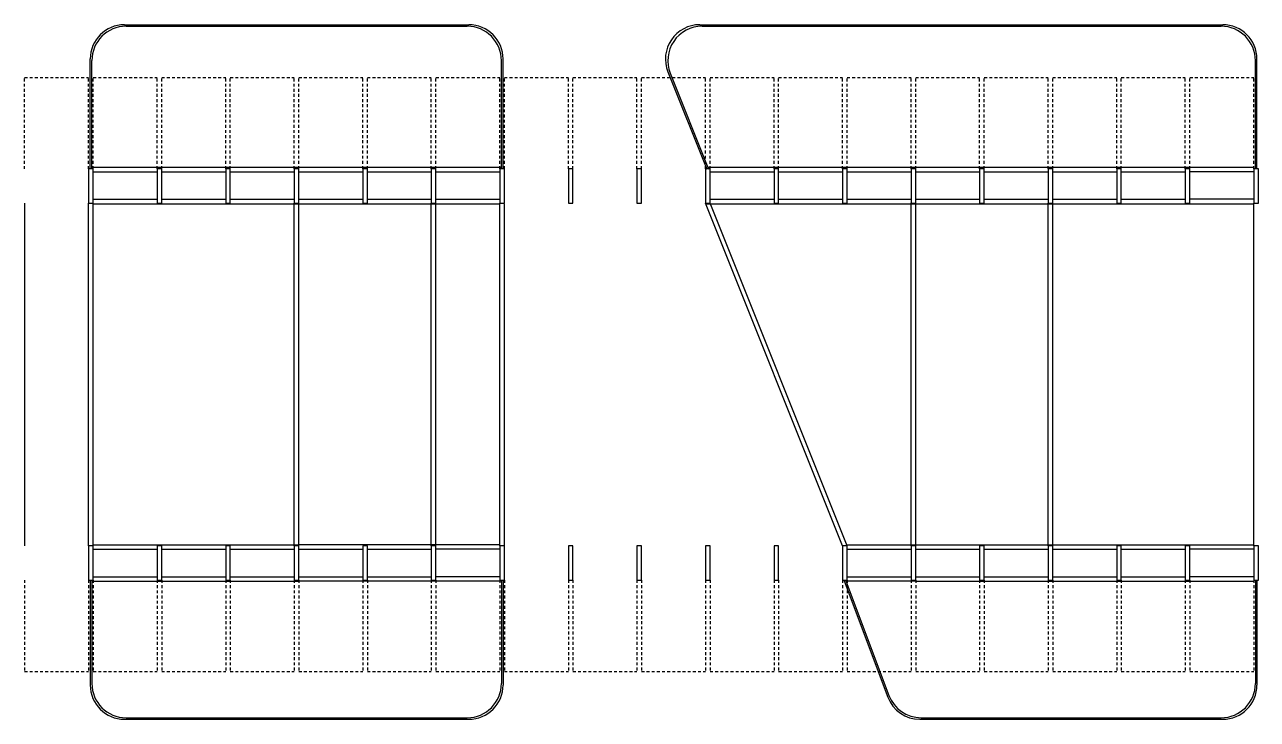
# Model space of a CAD drawing. Header units: millimetres. Extents: x 2308 to 2568, y 1142 to 1238.
# Drawn here: x 2402.6 to 2456.6, y 1178 to 1208.3 of the extents above; entities that cross this region are included whole.
import ezdxf

# ---------------------------------------------------------------- set-up
doc = ezdxf.new("R2010")
doc.units = ezdxf.units.MM
doc.linetypes.add('HIDDEN2', pattern=[0.1875, 0.125, -0.0625])
for name, color, linetype in [('ESTR', 3, 'Continuous'), ('PISO', 1, 'Continuous'), ('PROJ', 1, 'HIDDEN2')]:
    doc.layers.add(name, color=color, linetype=linetype)

msp = doc.modelspace()

# ---------------------------------------------------------------- linework, layer by layer
at = {"layer": 'ESTR'}
for points in [[(2405.629, 1200.519), (2405.629, 1202.019), (2405.429, 1202.019), (2405.429, 1200.519)], [(2408.629, 1200.519), (2408.629, 1202.019), (2408.429, 1202.019), (2408.429, 1200.519)], [(2411.629, 1200.519), (2411.629, 1202.019), (2411.429, 1202.019), (2411.429, 1200.519)], [(2414.629, 1200.519), (2414.629, 1202.019), (2414.429, 1202.019), (2414.429, 1200.519)], [(2417.629, 1200.519), (2417.629, 1202.019), (2417.429, 1202.019), (2417.429, 1200.519)], [(2420.629, 1200.519), (2420.629, 1202.019), (2420.429, 1202.019), (2420.429, 1200.519)], [(2423.629, 1200.519), (2423.629, 1202.019), (2423.429, 1202.019), (2423.429, 1200.519)], [(2426.629, 1200.519), (2426.629, 1202.019), (2426.429, 1202.019), (2426.429, 1200.519)], [(2429.629, 1200.519), (2429.629, 1202.019), (2429.429, 1202.019), (2429.429, 1200.519)], [(2432.629, 1200.519), (2432.629, 1202.019), (2432.429, 1202.019), (2432.429, 1200.519)], [(2435.629, 1200.519), (2435.629, 1202.019), (2435.429, 1202.019), (2435.429, 1200.519)], [(2438.629, 1200.519), (2438.629, 1202.019), (2438.429, 1202.019), (2438.429, 1200.519)], [(2441.629, 1200.519), (2441.629, 1202.019), (2441.429, 1202.019), (2441.429, 1200.519)], [(2444.629, 1200.519), (2444.629, 1202.019), (2444.429, 1202.019), (2444.429, 1200.519)], [(2447.629, 1200.519), (2447.629, 1202.019), (2447.429, 1202.019), (2447.429, 1200.519)], [(2450.629, 1200.519), (2450.629, 1202.019), (2450.429, 1202.019), (2450.429, 1200.519)], [(2453.629, 1200.519), (2453.629, 1202.019), (2453.429, 1202.019), (2453.429, 1200.519)], [(2456.629, 1200.519), (2456.629, 1202.019), (2456.429, 1202.019), (2456.429, 1200.519)], [(2405.629, 1184.037), (2405.629, 1185.537), (2405.429, 1185.537), (2405.429, 1184.037)], [(2408.629, 1184.037), (2408.629, 1185.537), (2408.429, 1185.537), (2408.429, 1184.037)], [(2411.629, 1184.037), (2411.629, 1185.537), (2411.429, 1185.537), (2411.429, 1184.037)], [(2414.629, 1184.037), (2414.629, 1185.537), (2414.429, 1185.537), (2414.429, 1184.037)], [(2417.629, 1184.037), (2417.629, 1185.537), (2417.429, 1185.537), (2417.429, 1184.037)], [(2420.629, 1184.037), (2420.629, 1185.537), (2420.429, 1185.537), (2420.429, 1184.037)], [(2423.629, 1184.037), (2423.629, 1185.537), (2423.429, 1185.537), (2423.429, 1184.037)], [(2426.629, 1184.037), (2426.629, 1185.537), (2426.429, 1185.537), (2426.429, 1184.037)], [(2429.629, 1184.037), (2429.629, 1185.537), (2429.429, 1185.537), (2429.429, 1184.037)], [(2432.629, 1184.037), (2432.629, 1185.537), (2432.429, 1185.537), (2432.429, 1184.037)], [(2435.629, 1184.037), (2435.629, 1185.537), (2435.429, 1185.537), (2435.429, 1184.037)], [(2438.629, 1184.037), (2438.629, 1185.537), (2438.429, 1185.537), (2438.429, 1184.037)], [(2441.629, 1184.037), (2441.629, 1185.537), (2441.429, 1185.537), (2441.429, 1184.037)], [(2444.629, 1184.037), (2444.629, 1185.537), (2444.429, 1185.537), (2444.429, 1184.037)], [(2447.629, 1184.037), (2447.629, 1185.537), (2447.429, 1185.537), (2447.429, 1184.037)], [(2450.629, 1184.037), (2450.629, 1185.537), (2450.429, 1185.537), (2450.429, 1184.037)], [(2453.629, 1184.037), (2453.629, 1185.537), (2453.429, 1185.537), (2453.429, 1184.037)], [(2456.629, 1184.037), (2456.629, 1185.537), (2456.429, 1185.537), (2456.429, 1184.037)]]:
    msp.add_lwpolyline(points, close=True, dxfattribs=at)
at = {"layer": 'PISO'}
for p, q in [((2406.999, 1208.325), (2422.069, 1208.325)), ((2407.069, 1208.255), (2421.999, 1208.255)), ((2432.177, 1208.325), (2455.069, 1208.325)), ((2432.28, 1208.255), (2454.999, 1208.255)), ((2405.499, 1202.012), (2405.499, 1206.825)), ((2405.569, 1202.012), (2405.569, 1206.755)), ((2423.499, 1202.012), (2423.499, 1206.755)), ((2423.569, 1202.012), (2423.569, 1206.825)), ((2456.499, 1202.012), (2456.499, 1206.755)), ((2456.569, 1202.012), (2456.569, 1206.825)), ((2430.784, 1206.268), (2432.486, 1202.012)), ((2430.888, 1206.198), (2432.561, 1202.012)), ((2405.629, 1202.097), (2414.629, 1202.097)), ((2405.629, 1201.897), (2408.429, 1201.897)), ((2408.629, 1201.897), (2411.429, 1201.897)), ((2411.629, 1201.897), (2414.429, 1201.897)), ((2414.629, 1202.097), (2423.499, 1202.097)), ((2414.629, 1201.897), (2417.429, 1201.897)), ((2417.629, 1201.897), (2420.429, 1201.897)), ((2420.629, 1201.897), (2423.429, 1201.897)), ((2432.527, 1202.097), (2441.629, 1202.097)), ((2432.629, 1201.897), (2435.429, 1201.897)), ((2435.629, 1201.897), (2438.429, 1201.897)), ((2438.629, 1201.897), (2441.429, 1201.897)), ((2441.629, 1202.097), (2456.429, 1202.097)), ((2441.629, 1201.897), (2444.429, 1201.897)), ((2444.629, 1201.897), (2447.429, 1201.897)), ((2447.629, 1201.897), (2450.429, 1201.897)), ((2450.629, 1201.897), (2453.429, 1201.897)), ((2456.429, 1201.897), (2453.629, 1201.897)), ((2402.629, 1200.519), (2402.629, 1185.537)), ((2405.429, 1185.537), (2405.429, 1200.519)), ((2405.629, 1200.697), (2408.429, 1200.697)), ((2405.629, 1185.537), (2405.629, 1200.519)), ((2408.629, 1200.697), (2411.429, 1200.697)), ((2411.629, 1200.697), (2414.429, 1200.697)), ((2414.429, 1185.537), (2414.429, 1200.519)), ((2414.629, 1200.697), (2417.429, 1200.697)), ((2414.629, 1185.537), (2414.629, 1200.519)), ((2417.629, 1200.697), (2420.429, 1200.697)), ((2420.429, 1185.537), (2420.429, 1200.519)), ((2420.629, 1200.697), (2423.429, 1200.697)), ((2420.629, 1185.537), (2420.629, 1200.519)), ((2423.429, 1185.537), (2423.429, 1200.519)), ((2438.429, 1185.537), (2432.429, 1200.519)), ((2432.629, 1200.697), (2435.429, 1200.697)), ((2438.629, 1185.537), (2432.629, 1200.519)), ((2435.629, 1200.697), (2438.429, 1200.697)), ((2438.629, 1200.697), (2441.429, 1200.697)), ((2441.429, 1185.537), (2441.429, 1200.537)), ((2441.629, 1200.697), (2444.429, 1200.697)), ((2441.629, 1185.384), (2441.629, 1200.537)), ((2444.629, 1200.697), (2447.429, 1200.697)), ((2447.429, 1185.537), (2447.429, 1200.519)), ((2447.629, 1200.697), (2450.429, 1200.697)), ((2447.629, 1185.537), (2447.629, 1200.519)), ((2450.629, 1200.697), (2453.429, 1200.697)), ((2456.429, 1200.697), (2453.629, 1200.697)), ((2456.429, 1185.537), (2456.429, 1200.519)), ((2405.629, 1200.497), (2414.629, 1200.497)), ((2414.629, 1200.497), (2423.429, 1200.497)), ((2423.629, 1185.537), (2423.629, 1200.491)), ((2432.438, 1200.497), (2441.629, 1200.497)), ((2441.629, 1200.497), (2456.429, 1200.497)), ((2405.629, 1185.587), (2414.629, 1185.587)), ((2423.429, 1185.587), (2414.629, 1185.587)), ((2438.609, 1185.587), (2456.429, 1185.587)), ((2405.629, 1185.387), (2408.429, 1185.387)), ((2408.629, 1185.387), (2411.429, 1185.387)), ((2411.629, 1185.387), (2414.429, 1185.387)), ((2414.629, 1185.387), (2417.429, 1185.387)), ((2417.629, 1185.387), (2420.429, 1185.387)), ((2423.429, 1185.387), (2420.629, 1185.387)), ((2438.629, 1185.387), (2441.429, 1185.387)), ((2441.629, 1185.387), (2444.429, 1185.387)), ((2444.629, 1185.387), (2447.429, 1185.387)), ((2447.629, 1185.387), (2450.429, 1185.387)), ((2450.629, 1185.387), (2453.429, 1185.387)), ((2456.429, 1185.387), (2453.629, 1185.387)), ((2405.499, 1184.002), (2405.499, 1179.45)), ((2405.569, 1184.002), (2405.569, 1179.52)), ((2405.629, 1184.187), (2408.429, 1184.187)), ((2405.629, 1183.987), (2414.629, 1183.987)), ((2408.629, 1184.187), (2411.429, 1184.187)), ((2411.629, 1184.187), (2414.429, 1184.187)), ((2414.629, 1184.187), (2417.429, 1184.187)), ((2423.499, 1183.987), (2414.629, 1183.987)), ((2417.629, 1184.187), (2420.429, 1184.187)), ((2423.429, 1184.187), (2420.629, 1184.187)), ((2423.499, 1184.002), (2423.499, 1179.52)), ((2423.569, 1184.002), (2423.569, 1179.45)), ((2438.497, 1184.002), (2440.412, 1178.921)), ((2438.571, 1184.002), (2440.46, 1178.991)), ((2441.629, 1183.987), (2438.577, 1183.987)), ((2438.629, 1184.187), (2441.429, 1184.187)), ((2441.629, 1184.187), (2444.429, 1184.187)), ((2441.629, 1183.987), (2456.429, 1183.987)), ((2444.629, 1184.187), (2447.429, 1184.187)), ((2447.629, 1184.187), (2450.429, 1184.187)), ((2450.629, 1184.187), (2453.429, 1184.187)), ((2456.429, 1184.187), (2453.629, 1184.187)), ((2456.499, 1184.002), (2456.499, 1179.52)), ((2456.569, 1184.002), (2456.569, 1179.45)), ((2406.999, 1177.95), (2422.069, 1177.95)), ((2407.069, 1178.02), (2421.999, 1178.02)), ((2441.815, 1177.95), (2455.069, 1177.95)), ((2441.864, 1178.02), (2454.999, 1178.02))]:
    msp.add_line(p, q, dxfattribs=at)
for centre, start, end in [((2406.999, 1206.825), 90, 180), ((2407.069, 1206.755), 90, 180), ((2421.999, 1206.755), 0, 90), ((2422.069, 1206.825), 0, 90), ((2432.177, 1206.825), 90, 201.7882), ((2432.28, 1206.755), 90, 201.7882), ((2454.999, 1206.755), 0, 90), ((2455.069, 1206.825), 0, 90), ((2407.069, 1179.52), 180, 270), ((2421.999, 1179.52), 270, 0), ((2454.999, 1179.52), 270, 0), ((2406.999, 1179.45), 180, 270), ((2422.069, 1179.45), 270, 0), ((2441.864, 1179.52), 200.6558, 270), ((2455.069, 1179.45), 270, 0), ((2441.815, 1179.45), 200.6558, 270)]:
    msp.add_arc(centre, 1.5, start, end, dxfattribs=at)
at = {"layer": 'PROJ'}
for p, q in [((2402.629, 1206.019), (2405.429, 1206.019)), ((2402.629, 1202.019), (2402.629, 1206.019)), ((2405.429, 1202.019), (2405.429, 1206.019)), ((2405.629, 1206.019), (2408.429, 1206.019)), ((2405.629, 1202.019), (2405.629, 1206.019)), ((2408.429, 1202.019), (2408.429, 1206.019)), ((2408.629, 1206.019), (2411.429, 1206.019)), ((2408.629, 1202.019), (2408.629, 1206.019)), ((2411.429, 1202.019), (2411.429, 1206.019)), ((2411.629, 1206.019), (2414.429, 1206.019)), ((2411.629, 1202.019), (2411.629, 1206.019)), ((2414.429, 1202.019), (2414.429, 1206.019)), ((2414.629, 1206.019), (2417.429, 1206.019)), ((2414.629, 1202.019), (2414.629, 1206.019)), ((2417.429, 1202.019), (2417.429, 1206.019)), ((2417.629, 1206.019), (2420.429, 1206.019)), ((2417.629, 1202.019), (2417.629, 1206.019)), ((2420.429, 1202.019), (2420.429, 1206.019)), ((2420.629, 1206.019), (2423.429, 1206.019)), ((2420.629, 1202.019), (2420.629, 1206.019)), ((2423.429, 1202.019), (2423.429, 1206.019)), ((2423.629, 1206.019), (2426.429, 1206.019)), ((2423.629, 1202.019), (2423.629, 1206.019)), ((2426.429, 1202.019), (2426.429, 1206.019)), ((2426.629, 1206.019), (2429.429, 1206.019)), ((2426.629, 1202.019), (2426.629, 1206.019)), ((2429.429, 1202.019), (2429.429, 1206.019)), ((2429.629, 1206.019), (2432.429, 1206.019)), ((2429.629, 1202.019), (2429.629, 1206.019)), ((2432.429, 1202.019), (2432.429, 1206.019)), ((2432.629, 1206.019), (2435.429, 1206.019)), ((2432.629, 1202.019), (2432.629, 1206.019)), ((2435.429, 1202.019), (2435.429, 1206.019)), ((2435.629, 1206.019), (2438.429, 1206.019)), ((2435.629, 1202.019), (2435.629, 1206.019)), ((2438.429, 1202.019), (2438.429, 1206.019)), ((2438.629, 1206.019), (2441.429, 1206.019)), ((2438.629, 1202.019), (2438.629, 1206.019)), ((2441.429, 1202.019), (2441.429, 1206.019)), ((2441.629, 1206.019), (2444.429, 1206.019)), ((2441.629, 1202.019), (2441.629, 1206.019)), ((2444.429, 1202.019), (2444.429, 1206.019)), ((2444.629, 1206.019), (2447.429, 1206.019)), ((2444.629, 1202.019), (2444.629, 1206.019)), ((2447.429, 1202.019), (2447.429, 1206.019)), ((2447.629, 1206.019), (2450.429, 1206.019)), ((2447.629, 1202.019), (2447.629, 1206.019)), ((2450.429, 1202.019), (2450.429, 1206.019)), ((2450.629, 1206.019), (2453.429, 1206.019)), ((2450.629, 1202.019), (2450.629, 1206.019)), ((2453.429, 1202.019), (2453.429, 1206.019)), ((2453.629, 1206.019), (2456.429, 1206.019)), ((2453.629, 1202.019), (2453.629, 1206.019)), ((2456.429, 1202.019), (2456.429, 1206.019)), ((2402.629, 1184.037), (2402.629, 1180.037)), ((2405.429, 1184.037), (2405.429, 1180.037)), ((2405.629, 1184.037), (2405.629, 1180.037)), ((2408.429, 1184.037), (2408.429, 1180.037)), ((2408.629, 1184.037), (2408.629, 1180.037)), ((2411.429, 1184.037), (2411.429, 1180.037)), ((2411.629, 1184.037), (2411.629, 1180.037)), ((2414.429, 1184.037), (2414.429, 1180.037)), ((2414.629, 1184.037), (2414.629, 1180.037)), ((2417.429, 1184.037), (2417.429, 1180.037)), ((2417.629, 1184.037), (2417.629, 1180.037)), ((2420.429, 1184.037), (2420.429, 1180.037)), ((2420.629, 1184.037), (2420.629, 1180.037)), ((2423.429, 1184.037), (2423.429, 1180.037)), ((2423.629, 1184.037), (2423.629, 1180.037)), ((2426.429, 1184.037), (2426.429, 1180.037)), ((2426.629, 1184.037), (2426.629, 1180.037)), ((2429.429, 1184.037), (2429.429, 1180.037)), ((2429.629, 1184.037), (2429.629, 1180.037)), ((2432.429, 1184.037), (2432.429, 1180.037)), ((2432.629, 1184.037), (2432.629, 1180.037)), ((2435.429, 1184.037), (2435.429, 1180.037)), ((2435.629, 1184.037), (2435.629, 1180.037)), ((2438.429, 1184.037), (2438.429, 1180.037)), ((2438.629, 1184.037), (2438.629, 1180.037)), ((2441.429, 1184.037), (2441.429, 1180.037)), ((2441.629, 1184.037), (2441.629, 1180.037)), ((2444.429, 1184.037), (2444.429, 1180.037)), ((2444.629, 1184.037), (2444.629, 1180.037)), ((2447.429, 1184.037), (2447.429, 1180.037)), ((2447.629, 1184.037), (2447.629, 1180.037)), ((2450.429, 1184.037), (2450.429, 1180.037)), ((2450.629, 1184.037), (2450.629, 1180.037)), ((2453.429, 1184.037), (2453.429, 1180.037)), ((2453.629, 1184.037), (2453.629, 1180.037)), ((2456.429, 1184.037), (2456.429, 1180.037)), ((2402.629, 1180.037), (2405.429, 1180.037)), ((2405.629, 1180.037), (2408.429, 1180.037)), ((2408.629, 1180.037), (2411.429, 1180.037)), ((2411.629, 1180.037), (2414.429, 1180.037)), ((2414.629, 1180.037), (2417.429, 1180.037)), ((2417.629, 1180.037), (2420.429, 1180.037)), ((2420.629, 1180.037), (2423.429, 1180.037)), ((2423.629, 1180.037), (2426.429, 1180.037)), ((2426.629, 1180.037), (2429.429, 1180.037)), ((2429.629, 1180.037), (2432.429, 1180.037)), ((2432.629, 1180.037), (2435.429, 1180.037)), ((2435.629, 1180.037), (2438.429, 1180.037)), ((2438.629, 1180.037), (2441.429, 1180.037)), ((2441.629, 1180.037), (2444.429, 1180.037)), ((2444.629, 1180.037), (2447.429, 1180.037)), ((2447.629, 1180.037), (2450.429, 1180.037)), ((2450.629, 1180.037), (2453.429, 1180.037)), ((2453.629, 1180.037), (2456.429, 1180.037))]:
    msp.add_line(p, q, dxfattribs=at)

doc.saveas('drawing.dxf')
